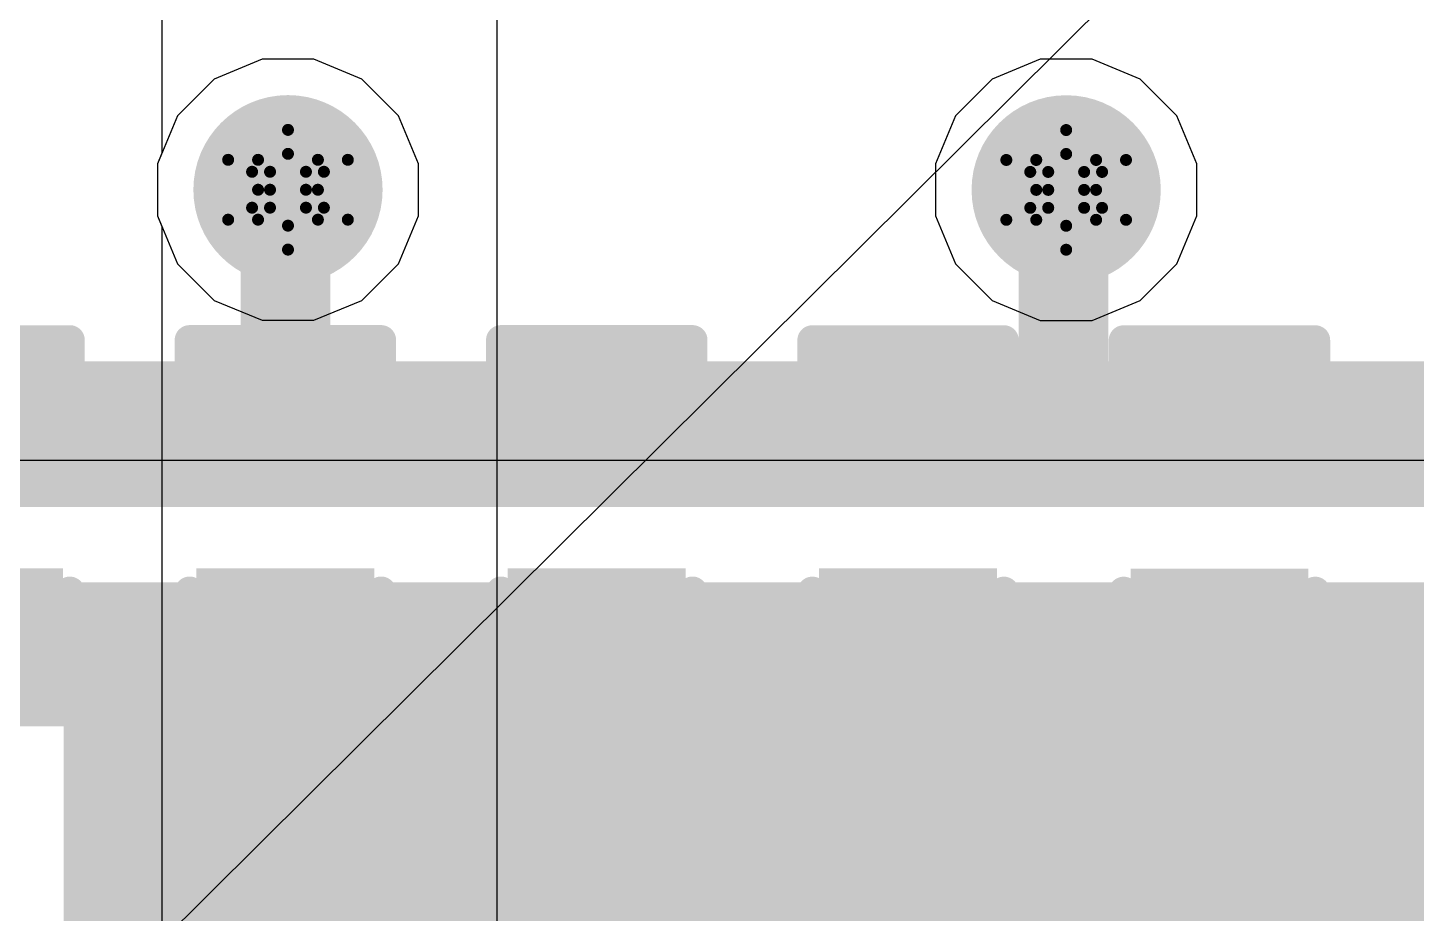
# Model space of a CAD drawing. Header units: inches. Extents: x -5 to 5328, y -4 to 5281.
# Drawn here: x 73.25 to 79.14, y 61.93 to 65.69 of the extents above; entities that cross this region are included whole.
import ezdxf

# ---------------------------------------------------------------- set-up
doc = ezdxf.new("R2010")
doc.units = ezdxf.units.IN
for name, color, linetype in [('Bottom Layer', 5, 'Continuous'), ('Bottom Solder', 6, 'Continuous'), ('Drill Drawing', 1, 'Continuous'), ('Layer 1', 16, 'Continuous'), ('Layer 2', 76, 'Continuous'), ('Top Layer', 1, 'Continuous'), ('Top Overlay', 2, 'Continuous'), ('Top Paste', 8, 'Continuous'), ('Top Solder', 216, 'Continuous'), ('Via Holes', 16, 'Continuous')]:
    doc.layers.add(name, color=color, linetype=linetype)

# ---------------------------------------------------------------- blocks, each defined once
blk = doc.blocks.new('10_VQFN_HR__3_3__11')
at = {"layer": 'Top Solder'}
blk.add_line((1.326, 1.7754), (5255.1069, 5220.9031), dxfattribs=at)
blk = doc.blocks.new('C___0402_175')
at = {"layer": 'Top Layer'}
for points in [[(-0.6985, -0.3175), (-0.6985, 0.3175), (-0.2413, 0.3175), (-0.2413, -0.3175)], [(0.2413, -0.3175), (0.2413, 0.3175), (0.6985, 0.3175), (0.6985, -0.3175)]]:
    blk.add_hatch(color=1, dxfattribs=at).paths.add_polyline_path(points)
at = {"layer": 'Top Paste'}
for points in [[(-0.6985, -0.3175), (-0.6985, 0.3175), (-0.2413, 0.3175), (-0.2413, -0.3175)], [(0.2413, -0.3175), (0.2413, 0.3175), (0.6985, 0.3175), (0.6985, -0.3175)]]:
    blk.add_hatch(color=8, dxfattribs=at).paths.add_polyline_path(points)
at = {"layer": 'Top Solder'}
for points in [[(-0.7585, -0.3775), (-0.7585, 0.3775), (-0.1813, 0.3775), (-0.1813, -0.3775)], [(0.1813, -0.3775), (0.1813, 0.3775), (0.7585, 0.3775), (0.7585, -0.3775)]]:
    blk.add_hatch(color=216, dxfattribs=at).paths.add_polyline_path(points)
at = {"layer": 'Top Overlay'}
for points in [[(-0.2794, 0.4064, 0.127, 0.127, 0), (-0.7874, 0.4064, 0.127, 0.127, 0)], [(-0.7874, -0.4064, 0.127, 0.127, 0), (-0.7874, 0.4064, 0.127, 0.127, 0)], [(0.7874, 0.4064, 0.127, 0.127, 0), (0.2794, 0.4064, 0.127, 0.127, 0)], [(0.7874, -0.4064, 0.127, 0.127, 0), (0.7874, 0.4064, 0.127, 0.127, 0)], [(-0.2794, -0.4064, 0.127, 0.127, 0), (-0.7874, -0.4064, 0.127, 0.127, 0)], [(0.2794, -0.4064, 0.127, 0.127, 0), (0.7874, -0.4064, 0.127, 0.127, 0)]]:
    blk.add_lwpolyline(points, format="xyseb", dxfattribs=at)
for points in [[(-0.8191, 0.4064, 0.0635, 0.0635, 1), (-0.7556, 0.4064, 0.0635, 0.0635, 1)], [(-0.8191, 0.4064, 0.0635, 0.0635, 1), (-0.7556, 0.4064, 0.0635, 0.0635, 1)], [(-0.3111, 0.4064, 0.0635, 0.0635, 1), (-0.2477, 0.4064, 0.0635, 0.0635, 1)], [(0.2477, 0.4064, 0.0635, 0.0635, 1), (0.3112, 0.4064, 0.0635, 0.0635, 1)], [(0.7556, 0.4064, 0.0635, 0.0635, 1), (0.8191, 0.4064, 0.0635, 0.0635, 1)], [(0.7556, 0.4064, 0.0635, 0.0635, 1), (0.8191, 0.4064, 0.0635, 0.0635, 1)], [(-0.8191, -0.4064, 0.0635, 0.0635, 1), (-0.7556, -0.4064, 0.0635, 0.0635, 1)], [(-0.8191, -0.4064, 0.0635, 0.0635, 1), (-0.7556, -0.4064, 0.0635, 0.0635, 1)], [(-0.3111, -0.4064, 0.0635, 0.0635, 1), (-0.2477, -0.4064, 0.0635, 0.0635, 1)], [(0.2477, -0.4064, 0.0635, 0.0635, 1), (0.3112, -0.4064, 0.0635, 0.0635, 1)], [(0.7556, -0.4064, 0.0635, 0.0635, 1), (0.8191, -0.4064, 0.0635, 0.0635, 1)], [(0.7556, -0.4064, 0.0635, 0.0635, 1), (0.8191, -0.4064, 0.0635, 0.0635, 1)]]:
    blk.add_lwpolyline(points, format="xyseb", close=True, dxfattribs=at)
blk = doc.blocks.new('C___0402_176')
at = {"layer": 'Top Layer'}
for points in [[(-0.6985, -0.3175), (-0.6985, 0.3175), (-0.2413, 0.3175), (-0.2413, -0.3175)], [(0.2413, -0.3175), (0.2413, 0.3175), (0.6985, 0.3175), (0.6985, -0.3175)]]:
    blk.add_hatch(color=1, dxfattribs=at).paths.add_polyline_path(points)
at = {"layer": 'Top Paste'}
for points in [[(-0.6985, -0.3175), (-0.6985, 0.3175), (-0.2413, 0.3175), (-0.2413, -0.3175)], [(0.2413, -0.3175), (0.2413, 0.3175), (0.6985, 0.3175), (0.6985, -0.3175)]]:
    blk.add_hatch(color=8, dxfattribs=at).paths.add_polyline_path(points)
at = {"layer": 'Top Solder'}
for points in [[(-0.7585, -0.3775), (-0.7585, 0.3775), (-0.1813, 0.3775), (-0.1813, -0.3775)], [(0.1813, -0.3775), (0.1813, 0.3775), (0.7585, 0.3775), (0.7585, -0.3775)]]:
    blk.add_hatch(color=216, dxfattribs=at).paths.add_polyline_path(points)
at = {"layer": 'Top Overlay'}
for points in [[(-0.2794, 0.4064, 0.127, 0.127, 0), (-0.7874, 0.4064, 0.127, 0.127, 0)], [(-0.7874, -0.4064, 0.127, 0.127, 0), (-0.7874, 0.4064, 0.127, 0.127, 0)], [(0.7874, 0.4064, 0.127, 0.127, 0), (0.2794, 0.4064, 0.127, 0.127, 0)], [(0.7874, -0.4064, 0.127, 0.127, 0), (0.7874, 0.4064, 0.127, 0.127, 0)], [(-0.2794, -0.4064, 0.127, 0.127, 0), (-0.7874, -0.4064, 0.127, 0.127, 0)], [(0.7874, -0.4064, 0.127, 0.127, 0), (0.2794, -0.4064, 0.127, 0.127, 0)]]:
    blk.add_lwpolyline(points, format="xyseb", dxfattribs=at)
for points in [[(-0.8191, 0.4064, 0.0635, 0.0635, 1), (-0.7556, 0.4064, 0.0635, 0.0635, 1)], [(-0.8191, 0.4064, 0.0635, 0.0635, 1), (-0.7556, 0.4064, 0.0635, 0.0635, 1)], [(-0.3111, 0.4064, 0.0635, 0.0635, 1), (-0.2477, 0.4064, 0.0635, 0.0635, 1)], [(0.2477, 0.4064, 0.0635, 0.0635, 1), (0.3111, 0.4064, 0.0635, 0.0635, 1)], [(0.7556, 0.4064, 0.0635, 0.0635, 1), (0.8191, 0.4064, 0.0635, 0.0635, 1)], [(0.7556, 0.4064, 0.0635, 0.0635, 1), (0.8191, 0.4064, 0.0635, 0.0635, 1)], [(-0.8191, -0.4064, 0.0635, 0.0635, 1), (-0.7556, -0.4064, 0.0635, 0.0635, 1)], [(-0.8191, -0.4064, 0.0635, 0.0635, 1), (-0.7556, -0.4064, 0.0635, 0.0635, 1)], [(-0.3111, -0.4064, 0.0635, 0.0635, 1), (-0.2477, -0.4064, 0.0635, 0.0635, 1)], [(0.2477, -0.4064, 0.0635, 0.0635, 1), (0.3111, -0.4064, 0.0635, 0.0635, 1)], [(0.7556, -0.4064, 0.0635, 0.0635, 1), (0.8191, -0.4064, 0.0635, 0.0635, 1)], [(0.7556, -0.4064, 0.0635, 0.0635, 1), (0.8191, -0.4064, 0.0635, 0.0635, 1)]]:
    blk.add_lwpolyline(points, format="xyseb", close=True, dxfattribs=at)
blk = doc.blocks.new('C___0402_178')
at = {"layer": 'Top Layer'}
for points in [[(-0.6985, -0.3175), (-0.6985, 0.3175), (-0.2413, 0.3175), (-0.2413, -0.3175)], [(0.2413, -0.3175), (0.2413, 0.3175), (0.6985, 0.3175), (0.6985, -0.3175)]]:
    blk.add_hatch(color=1, dxfattribs=at).paths.add_polyline_path(points)
at = {"layer": 'Top Paste'}
for points in [[(-0.6985, -0.3175), (-0.6985, 0.3175), (-0.2413, 0.3175), (-0.2413, -0.3175)], [(0.2413, -0.3175), (0.2413, 0.3175), (0.6985, 0.3175), (0.6985, -0.3175)]]:
    blk.add_hatch(color=8, dxfattribs=at).paths.add_polyline_path(points)
at = {"layer": 'Top Solder'}
for points in [[(-0.7585, -0.3775), (-0.7585, 0.3775), (-0.1813, 0.3775), (-0.1813, -0.3775)], [(0.1813, -0.3775), (0.1813, 0.3775), (0.7585, 0.3775), (0.7585, -0.3775)]]:
    blk.add_hatch(color=216, dxfattribs=at).paths.add_polyline_path(points)
at = {"layer": 'Top Overlay'}
for points in [[(-0.2794, 0.4064, 0.127, 0.127, 0), (-0.7874, 0.4064, 0.127, 0.127, 0)], [(-0.7874, -0.4064, 0.127, 0.127, 0), (-0.7874, 0.4064, 0.127, 0.127, 0)], [(0.7874, 0.4064, 0.127, 0.127, 0), (0.2794, 0.4064, 0.127, 0.127, 0)], [(0.7874, -0.4064, 0.127, 0.127, 0), (0.7874, 0.4064, 0.127, 0.127, 0)], [(-0.2794, -0.4064, 0.127, 0.127, 0), (-0.7874, -0.4064, 0.127, 0.127, 0)], [(0.7874, -0.4064, 0.127, 0.127, 0), (0.2794, -0.4064, 0.127, 0.127, 0)]]:
    blk.add_lwpolyline(points, format="xyseb", dxfattribs=at)
for points in [[(-0.8191, 0.4064, 0.0635, 0.0635, 1), (-0.7556, 0.4064, 0.0635, 0.0635, 1)], [(-0.8191, 0.4064, 0.0635, 0.0635, 1), (-0.7556, 0.4064, 0.0635, 0.0635, 1)], [(-0.3111, 0.4064, 0.0635, 0.0635, 1), (-0.2477, 0.4064, 0.0635, 0.0635, 1)], [(0.2477, 0.4064, 0.0635, 0.0635, 1), (0.3111, 0.4064, 0.0635, 0.0635, 1)], [(0.7556, 0.4064, 0.0635, 0.0635, 1), (0.8191, 0.4064, 0.0635, 0.0635, 1)], [(0.7556, 0.4064, 0.0635, 0.0635, 1), (0.8191, 0.4064, 0.0635, 0.0635, 1)], [(-0.8191, -0.4064, 0.0635, 0.0635, 1), (-0.7556, -0.4064, 0.0635, 0.0635, 1)], [(-0.8191, -0.4064, 0.0635, 0.0635, 1), (-0.7556, -0.4064, 0.0635, 0.0635, 1)], [(-0.3111, -0.4064, 0.0635, 0.0635, 1), (-0.2477, -0.4064, 0.0635, 0.0635, 1)], [(0.2477, -0.4064, 0.0635, 0.0635, 1), (0.3111, -0.4064, 0.0635, 0.0635, 1)], [(0.7556, -0.4064, 0.0635, 0.0635, 1), (0.8191, -0.4064, 0.0635, 0.0635, 1)], [(0.7556, -0.4064, 0.0635, 0.0635, 1), (0.8191, -0.4064, 0.0635, 0.0635, 1)]]:
    blk.add_lwpolyline(points, format="xyseb", close=True, dxfattribs=at)
blk = doc.blocks.new('C___0402_179')
at = {"layer": 'Top Layer'}
for points in [[(-0.6985, -0.3175), (-0.6985, 0.3175), (-0.2413, 0.3175), (-0.2413, -0.3175)], [(0.2413, -0.3175), (0.2413, 0.3175), (0.6985, 0.3175), (0.6985, -0.3175)]]:
    blk.add_hatch(color=1, dxfattribs=at).paths.add_polyline_path(points)
at = {"layer": 'Top Paste'}
for points in [[(-0.6985, -0.3175), (-0.6985, 0.3175), (-0.2413, 0.3175), (-0.2413, -0.3175)], [(0.2413, -0.3175), (0.2413, 0.3175), (0.6985, 0.3175), (0.6985, -0.3175)]]:
    blk.add_hatch(color=8, dxfattribs=at).paths.add_polyline_path(points)
at = {"layer": 'Top Solder'}
for points in [[(-0.7585, -0.3775), (-0.7585, 0.3775), (-0.1813, 0.3775), (-0.1813, -0.3775)], [(0.1813, -0.3775), (0.1813, 0.3775), (0.7585, 0.3775), (0.7585, -0.3775)]]:
    blk.add_hatch(color=216, dxfattribs=at).paths.add_polyline_path(points)
at = {"layer": 'Top Overlay'}
for points in [[(-0.2794, 0.4064, 0.127, 0.127, 0), (-0.7874, 0.4064, 0.127, 0.127, 0)], [(-0.7874, -0.4064, 0.127, 0.127, 0), (-0.7874, 0.4064, 0.127, 0.127, 0)], [(0.7874, 0.4064, 0.127, 0.127, 0), (0.2794, 0.4064, 0.127, 0.127, 0)], [(0.7874, -0.4064, 0.127, 0.127, 0), (0.7874, 0.4064, 0.127, 0.127, 0)], [(-0.2794, -0.4064, 0.127, 0.127, 0), (-0.7874, -0.4064, 0.127, 0.127, 0)], [(0.7874, -0.4064, 0.127, 0.127, 0), (0.2794, -0.4064, 0.127, 0.127, 0)]]:
    blk.add_lwpolyline(points, format="xyseb", dxfattribs=at)
for points in [[(-0.8191, 0.4064, 0.0635, 0.0635, 1), (-0.7556, 0.4064, 0.0635, 0.0635, 1)], [(-0.8191, 0.4064, 0.0635, 0.0635, 1), (-0.7556, 0.4064, 0.0635, 0.0635, 1)], [(-0.3111, 0.4064, 0.0635, 0.0635, 1), (-0.2477, 0.4064, 0.0635, 0.0635, 1)], [(0.2477, 0.4064, 0.0635, 0.0635, 1), (0.3111, 0.4064, 0.0635, 0.0635, 1)], [(0.7556, 0.4064, 0.0635, 0.0635, 1), (0.8191, 0.4064, 0.0635, 0.0635, 1)], [(0.7556, 0.4064, 0.0635, 0.0635, 1), (0.8191, 0.4064, 0.0635, 0.0635, 1)], [(-0.8191, -0.4064, 0.0635, 0.0635, 1), (-0.7556, -0.4064, 0.0635, 0.0635, 1)], [(-0.8191, -0.4064, 0.0635, 0.0635, 1), (-0.7556, -0.4064, 0.0635, 0.0635, 1)], [(-0.3111, -0.4064, 0.0635, 0.0635, 1), (-0.2477, -0.4064, 0.0635, 0.0635, 1)], [(0.2477, -0.4064, 0.0635, 0.0635, 1), (0.3111, -0.4064, 0.0635, 0.0635, 1)], [(0.7556, -0.4064, 0.0635, 0.0635, 1), (0.8191, -0.4064, 0.0635, 0.0635, 1)], [(0.7556, -0.4064, 0.0635, 0.0635, 1), (0.8191, -0.4064, 0.0635, 0.0635, 1)]]:
    blk.add_lwpolyline(points, format="xyseb", close=True, dxfattribs=at)
blk = doc.blocks.new('C___0402_180')
at = {"layer": 'Top Layer'}
for points in [[(-0.6985, -0.3175), (-0.6985, 0.3175), (-0.2413, 0.3175), (-0.2413, -0.3175)], [(0.2413, -0.3175), (0.2413, 0.3175), (0.6985, 0.3175), (0.6985, -0.3175)]]:
    blk.add_hatch(color=1, dxfattribs=at).paths.add_polyline_path(points)
at = {"layer": 'Top Paste'}
for points in [[(-0.6985, -0.3175), (-0.6985, 0.3175), (-0.2413, 0.3175), (-0.2413, -0.3175)], [(0.2413, -0.3175), (0.2413, 0.3175), (0.6985, 0.3175), (0.6985, -0.3175)]]:
    blk.add_hatch(color=8, dxfattribs=at).paths.add_polyline_path(points)
at = {"layer": 'Top Solder'}
for points in [[(-0.7585, -0.3775), (-0.7585, 0.3775), (-0.1813, 0.3775), (-0.1813, -0.3775)], [(0.1813, -0.3775), (0.1813, 0.3775), (0.7585, 0.3775), (0.7585, -0.3775)]]:
    blk.add_hatch(color=216, dxfattribs=at).paths.add_polyline_path(points)
at = {"layer": 'Top Overlay'}
for points in [[(-0.2794, 0.4064, 0.127, 0.127, 0), (-0.7874, 0.4064, 0.127, 0.127, 0)], [(-0.7874, -0.4064, 0.127, 0.127, 0), (-0.7874, 0.4064, 0.127, 0.127, 0)], [(0.7874, 0.4064, 0.127, 0.127, 0), (0.2794, 0.4064, 0.127, 0.127, 0)], [(0.7874, -0.4064, 0.127, 0.127, 0), (0.7874, 0.4064, 0.127, 0.127, 0)], [(-0.2794, -0.4064, 0.127, 0.127, 0), (-0.7874, -0.4064, 0.127, 0.127, 0)], [(0.7874, -0.4064, 0.127, 0.127, 0), (0.2794, -0.4064, 0.127, 0.127, 0)]]:
    blk.add_lwpolyline(points, format="xyseb", dxfattribs=at)
for points in [[(-0.8191, 0.4064, 0.0635, 0.0635, 1), (-0.7556, 0.4064, 0.0635, 0.0635, 1)], [(-0.8191, 0.4064, 0.0635, 0.0635, 1), (-0.7556, 0.4064, 0.0635, 0.0635, 1)], [(-0.3111, 0.4064, 0.0635, 0.0635, 1), (-0.2477, 0.4064, 0.0635, 0.0635, 1)], [(0.2477, 0.4064, 0.0635, 0.0635, 1), (0.3111, 0.4064, 0.0635, 0.0635, 1)], [(0.7556, 0.4064, 0.0635, 0.0635, 1), (0.8191, 0.4064, 0.0635, 0.0635, 1)], [(0.7556, 0.4064, 0.0635, 0.0635, 1), (0.8191, 0.4064, 0.0635, 0.0635, 1)], [(-0.8191, -0.4064, 0.0635, 0.0635, 1), (-0.7556, -0.4064, 0.0635, 0.0635, 1)], [(-0.8191, -0.4064, 0.0635, 0.0635, 1), (-0.7556, -0.4064, 0.0635, 0.0635, 1)], [(-0.3111, -0.4064, 0.0635, 0.0635, 1), (-0.2477, -0.4064, 0.0635, 0.0635, 1)], [(0.2477, -0.4064, 0.0635, 0.0635, 1), (0.3111, -0.4064, 0.0635, 0.0635, 1)], [(0.7556, -0.4064, 0.0635, 0.0635, 1), (0.8191, -0.4064, 0.0635, 0.0635, 1)], [(0.7556, -0.4064, 0.0635, 0.0635, 1), (0.8191, -0.4064, 0.0635, 0.0635, 1)]]:
    blk.add_lwpolyline(points, format="xyseb", close=True, dxfattribs=at)

msp = doc.modelspace()

# ---------------------------------------------------------------- hatches: boundary and pattern name
at = {"layer": 'Bottom Layer'}
h = msp.add_hatch(color=5, dxfattribs=at)
edge = h.paths.add_edge_path()
edge.add_arc((74.3551, 65.0036), 0.3, 0, 360)
h = msp.add_hatch(color=5, dxfattribs=at)
edge = h.paths.add_edge_path()
edge.add_arc((77.6579, 65.003), 0.3, 0, 360)
at = {"layer": 'Bottom Solder'}
h = msp.add_hatch(color=6, dxfattribs=at)
edge = h.paths.add_edge_path()
edge.add_arc((74.3551, 65.0036), 0.4016, 0, 360)
h = msp.add_hatch(color=6, dxfattribs=at)
edge = h.paths.add_edge_path()
edge.add_arc((77.6579, 65.003), 0.4016, 0, 360)
at = {"layer": 'Layer 1'}
h = msp.add_hatch(color=16, dxfattribs=at)
edge = h.paths.add_edge_path()
edge.add_arc((74.3551, 65.0036), 0.3, 0, 360)
h = msp.add_hatch(color=16, dxfattribs=at)
edge = h.paths.add_edge_path()
edge.add_arc((77.6579, 65.003), 0.3, 0, 360)
at = {"layer": 'Layer 2'}
h = msp.add_hatch(color=76, dxfattribs=at)
edge = h.paths.add_edge_path()
edge.add_arc((74.3551, 65.0036), 0.3, 0, 360)
h = msp.add_hatch(color=76, dxfattribs=at)
edge = h.paths.add_edge_path()
edge.add_arc((77.6579, 65.003), 0.3, 0, 360)
at = {"layer": 'Top Layer'}
h = msp.add_hatch(color=1, dxfattribs=at)
edge = h.paths.add_edge_path()
edge.add_arc((74.3551, 65.0036), 0.3, 0, 360)
h = msp.add_hatch(color=1, dxfattribs=at)
edge = h.paths.add_edge_path()
edge.add_arc((77.6579, 65.003), 0.3, 0, 360)
for points in [[(70.8658, 63.6567), (89.132, 63.6567), (89.132, 64.2756), (70.8658, 64.2756)], [(71.3837, 62.7909), (74.3441, 62.7909), (74.3441, 63.337), (71.3837, 63.337)], [(73.4032, 59.5486), (88.6535, 59.5486), (88.6535, 63.337), (73.4032, 63.337)]]:
    msp.add_hatch(color=1, dxfattribs=at).paths.add_polyline_path(points)
at = {"layer": 'Top Solder'}
h = msp.add_hatch(color=216, dxfattribs=at)
edge = h.paths.add_edge_path()
edge.add_arc((74.3551, 65.0036), 0.4016, 0, 360)
h = msp.add_hatch(color=216, dxfattribs=at)
edge = h.paths.add_edge_path()
edge.add_arc((77.6579, 65.003), 0.4016, 0, 360)
at = {"layer": 'Via Holes'}
h = msp.add_hatch(color=7, dxfattribs=at)
edge = h.paths.add_edge_path()
edge.add_arc((74.3551, 65.0036), 0.15, 0, 360)
h = msp.add_hatch(color=7, dxfattribs=at)
edge = h.paths.add_edge_path()
edge.add_arc((77.6579, 65.003), 0.15, 0, 360)

# ---------------------------------------------------------------- linework, layer by layer
at = {"layer": 'Bottom Layer'}
for p, q in [((74.2449, 65.5576), (74.0413, 65.4733)), ((74.4653, 65.5576), (74.2449, 65.5576)), ((74.6689, 65.4733), (74.4653, 65.5576)), ((77.5477, 65.557), (77.344, 65.4727)), ((77.7681, 65.557), (77.5477, 65.557)), ((77.9717, 65.4727), (77.7681, 65.557)), ((74.0413, 65.4733), (73.8855, 65.3175)), ((74.8248, 65.3175), (74.6689, 65.4733)), ((77.344, 65.4727), (77.1882, 65.3169)), ((78.1275, 65.3169), (77.9717, 65.4727)), ((73.8855, 65.3175), (73.8011, 65.1138)), ((74.9091, 65.1138), (74.8248, 65.3175)), ((77.1882, 65.3169), (77.1039, 65.1132)), ((78.2119, 65.1132), (78.1275, 65.3169)), ((73.8011, 65.1138), (73.8011, 64.8935)), ((74.9091, 64.8935), (74.9091, 65.1138)), ((77.1039, 65.1132), (77.1039, 64.8928)), ((78.2119, 64.8928), (78.2119, 65.1132)), ((73.8011, 64.8935), (73.8855, 64.6898)), ((74.8248, 64.6898), (74.9091, 64.8935)), ((77.1039, 64.8928), (77.1882, 64.6892)), ((78.1275, 64.6892), (78.2119, 64.8928)), ((73.8855, 64.6898), (74.0413, 64.534)), ((74.6689, 64.534), (74.8248, 64.6898)), ((77.1882, 64.6892), (77.344, 64.5334)), ((77.9717, 64.5334), (78.1275, 64.6892)), ((74.0413, 64.534), (74.2449, 64.4497)), ((74.4653, 64.4497), (74.6689, 64.534)), ((77.344, 64.5334), (77.5477, 64.449)), ((77.7681, 64.449), (77.9717, 64.5334)), ((74.2449, 64.4497), (74.4653, 64.4497)), ((77.5477, 64.449), (77.7681, 64.449))]:
    msp.add_line(p, q, dxfattribs=at)
at = {"layer": 'Drill Drawing'}
for points in [[(74.2281, 65.1306, 0.0508, 0.0508, 0), (74.3551, 65.2576, 0.0508, 0.0508, 0)], [(74.3551, 65.2576, 0.0508, 0.0508, 0), (74.4821, 65.1306, 0.0508, 0.0508, 0)], [(77.5309, 65.13, 0.0508, 0.0508, 0), (77.6579, 65.257, 0.0508, 0.0508, 0)], [(77.6579, 65.257, 0.0508, 0.0508, 0), (77.7849, 65.13, 0.0508, 0.0508, 0)], [(74.2789, 65.0798, 0.0508, 0.0508, 0), (74.3551, 65.156, 0.0508, 0.0508, 0)], [(74.3551, 65.156, 0.0508, 0.0508, 0), (74.4313, 65.0798, 0.0508, 0.0508, 0)], [(77.5817, 65.0792, 0.0508, 0.0508, 0), (77.6579, 65.1554, 0.0508, 0.0508, 0)], [(77.6579, 65.1554, 0.0508, 0.0508, 0), (77.7341, 65.0792, 0.0508, 0.0508, 0)], [(74.1011, 65.1306, 0.0508, 0.0508, 0), (74.2281, 65.0036, 0.0508, 0.0508, 0)], [(74.1011, 65.1306, 0.0508, 0.0508, 0), (74.2281, 65.1306, 0.0508, 0.0508, 0)], [(74.4821, 65.1306, 0.0508, 0.0508, 0), (74.6091, 65.1306, 0.0508, 0.0508, 0)], [(74.4821, 65.0036, 0.0508, 0.0508, 0), (74.6091, 65.1306, 0.0508, 0.0508, 0)], [(77.4039, 65.13, 0.0508, 0.0508, 0), (77.5309, 65.003, 0.0508, 0.0508, 0)], [(77.4039, 65.13, 0.0508, 0.0508, 0), (77.5309, 65.13, 0.0508, 0.0508, 0)], [(77.7849, 65.13, 0.0508, 0.0508, 0), (77.9119, 65.13, 0.0508, 0.0508, 0)], [(77.7849, 65.003, 0.0508, 0.0508, 0), (77.9119, 65.13, 0.0508, 0.0508, 0)], [(74.2027, 65.0798, 0.0508, 0.0508, 0), (74.2789, 65.0036, 0.0508, 0.0508, 0)], [(74.2027, 65.0798, 0.0508, 0.0508, 0), (74.2789, 65.0798, 0.0508, 0.0508, 0)], [(74.4313, 65.0798, 0.0508, 0.0508, 0), (74.5075, 65.0798, 0.0508, 0.0508, 0)], [(74.4313, 65.0036, 0.0508, 0.0508, 0), (74.5075, 65.0798, 0.0508, 0.0508, 0)], [(77.5055, 65.0792, 0.0508, 0.0508, 0), (77.5817, 65.003, 0.0508, 0.0508, 0)], [(77.5055, 65.0792, 0.0508, 0.0508, 0), (77.5817, 65.0792, 0.0508, 0.0508, 0)], [(77.7341, 65.0792, 0.0508, 0.0508, 0), (77.8103, 65.0792, 0.0508, 0.0508, 0)], [(77.7341, 65.003, 0.0508, 0.0508, 0), (77.8103, 65.0792, 0.0508, 0.0508, 0)], [(74.1011, 64.8766, 0.0508, 0.0508, 0), (74.2281, 65.0036, 0.0508, 0.0508, 0)], [(74.2027, 64.9274, 0.0508, 0.0508, 0), (74.2789, 65.0036, 0.0508, 0.0508, 0)], [(74.4313, 65.0036, 0.0508, 0.0508, 0), (74.5075, 64.9274, 0.0508, 0.0508, 0)], [(74.4821, 65.0036, 0.0508, 0.0508, 0), (74.6091, 64.8766, 0.0508, 0.0508, 0)], [(77.4039, 64.876, 0.0508, 0.0508, 0), (77.5309, 65.003, 0.0508, 0.0508, 0)], [(77.5055, 64.9268, 0.0508, 0.0508, 0), (77.5817, 65.003, 0.0508, 0.0508, 0)], [(77.7341, 65.003, 0.0508, 0.0508, 0), (77.8103, 64.9268, 0.0508, 0.0508, 0)], [(77.7849, 65.003, 0.0508, 0.0508, 0), (77.9119, 64.876, 0.0508, 0.0508, 0)], [(74.2027, 64.9274, 0.0508, 0.0508, 0), (74.2789, 64.9274, 0.0508, 0.0508, 0)], [(74.2789, 64.9274, 0.0508, 0.0508, 0), (74.3551, 64.8512, 0.0508, 0.0508, 0)], [(74.3551, 64.8512, 0.0508, 0.0508, 0), (74.4313, 64.9274, 0.0508, 0.0508, 0)], [(74.4313, 64.9274, 0.0508, 0.0508, 0), (74.5075, 64.9274, 0.0508, 0.0508, 0)], [(77.5055, 64.9268, 0.0508, 0.0508, 0), (77.5817, 64.9268, 0.0508, 0.0508, 0)], [(77.5817, 64.9268, 0.0508, 0.0508, 0), (77.6579, 64.8506, 0.0508, 0.0508, 0)], [(77.6579, 64.8506, 0.0508, 0.0508, 0), (77.7341, 64.9268, 0.0508, 0.0508, 0)], [(77.7341, 64.9268, 0.0508, 0.0508, 0), (77.8103, 64.9268, 0.0508, 0.0508, 0)], [(74.1011, 64.8766, 0.0508, 0.0508, 0), (74.2281, 64.8766, 0.0508, 0.0508, 0)], [(74.2281, 64.8766, 0.0508, 0.0508, 0), (74.3551, 64.7496, 0.0508, 0.0508, 0)], [(74.3551, 64.7496, 0.0508, 0.0508, 0), (74.4821, 64.8766, 0.0508, 0.0508, 0)], [(74.4821, 64.8766, 0.0508, 0.0508, 0), (74.6091, 64.8766, 0.0508, 0.0508, 0)], [(77.4039, 64.876, 0.0508, 0.0508, 0), (77.5309, 64.876, 0.0508, 0.0508, 0)], [(77.5309, 64.876, 0.0508, 0.0508, 0), (77.6579, 64.749, 0.0508, 0.0508, 0)], [(77.6579, 64.749, 0.0508, 0.0508, 0), (77.7849, 64.876, 0.0508, 0.0508, 0)], [(77.7849, 64.876, 0.0508, 0.0508, 0), (77.9119, 64.876, 0.0508, 0.0508, 0)]]:
    msp.add_lwpolyline(points, format="xyseb", dxfattribs=at)
for points in [[(74.3424, 65.2576, 0.0254, 0.0254, 1), (74.3678, 65.2576, 0.0254, 0.0254, 1)], [(74.3424, 65.2576, 0.0254, 0.0254, 1), (74.3678, 65.2576, 0.0254, 0.0254, 1)], [(77.6452, 65.257, 0.0254, 0.0254, 1), (77.6706, 65.257, 0.0254, 0.0254, 1)], [(77.6452, 65.257, 0.0254, 0.0254, 1), (77.6706, 65.257, 0.0254, 0.0254, 1)], [(74.3424, 65.156, 0.0254, 0.0254, 1), (74.3678, 65.156, 0.0254, 0.0254, 1)], [(74.3424, 65.156, 0.0254, 0.0254, 1), (74.3678, 65.156, 0.0254, 0.0254, 1)], [(77.6452, 65.1554, 0.0254, 0.0254, 1), (77.6706, 65.1554, 0.0254, 0.0254, 1)], [(77.6452, 65.1554, 0.0254, 0.0254, 1), (77.6706, 65.1554, 0.0254, 0.0254, 1)], [(74.0884, 65.1306, 0.0254, 0.0254, 1), (74.1138, 65.1306, 0.0254, 0.0254, 1)], [(74.0884, 65.1306, 0.0254, 0.0254, 1), (74.1138, 65.1306, 0.0254, 0.0254, 1)], [(74.2154, 65.1306, 0.0254, 0.0254, 1), (74.2408, 65.1306, 0.0254, 0.0254, 1)], [(74.2154, 65.1306, 0.0254, 0.0254, 1), (74.2408, 65.1306, 0.0254, 0.0254, 1)], [(74.4694, 65.1306, 0.0254, 0.0254, 1), (74.4948, 65.1306, 0.0254, 0.0254, 1)], [(74.4694, 65.1306, 0.0254, 0.0254, 1), (74.4948, 65.1306, 0.0254, 0.0254, 1)], [(74.5964, 65.1306, 0.0254, 0.0254, 1), (74.6218, 65.1306, 0.0254, 0.0254, 1)], [(74.5964, 65.1306, 0.0254, 0.0254, 1), (74.6218, 65.1306, 0.0254, 0.0254, 1)], [(77.3912, 65.13, 0.0254, 0.0254, 1), (77.4166, 65.13, 0.0254, 0.0254, 1)], [(77.3912, 65.13, 0.0254, 0.0254, 1), (77.4166, 65.13, 0.0254, 0.0254, 1)], [(77.5182, 65.13, 0.0254, 0.0254, 1), (77.5436, 65.13, 0.0254, 0.0254, 1)], [(77.5182, 65.13, 0.0254, 0.0254, 1), (77.5436, 65.13, 0.0254, 0.0254, 1)], [(77.7722, 65.13, 0.0254, 0.0254, 1), (77.7976, 65.13, 0.0254, 0.0254, 1)], [(77.7722, 65.13, 0.0254, 0.0254, 1), (77.7976, 65.13, 0.0254, 0.0254, 1)], [(77.8992, 65.13, 0.0254, 0.0254, 1), (77.9246, 65.13, 0.0254, 0.0254, 1)], [(77.8992, 65.13, 0.0254, 0.0254, 1), (77.9246, 65.13, 0.0254, 0.0254, 1)], [(74.19, 65.0798, 0.0254, 0.0254, 1), (74.2154, 65.0798, 0.0254, 0.0254, 1)], [(74.19, 65.0798, 0.0254, 0.0254, 1), (74.2154, 65.0798, 0.0254, 0.0254, 1)], [(74.2662, 65.0798, 0.0254, 0.0254, 1), (74.2916, 65.0798, 0.0254, 0.0254, 1)], [(74.2662, 65.0798, 0.0254, 0.0254, 1), (74.2916, 65.0798, 0.0254, 0.0254, 1)], [(74.4186, 65.0798, 0.0254, 0.0254, 1), (74.444, 65.0798, 0.0254, 0.0254, 1)], [(74.4186, 65.0798, 0.0254, 0.0254, 1), (74.444, 65.0798, 0.0254, 0.0254, 1)], [(74.4948, 65.0798, 0.0254, 0.0254, 1), (74.5202, 65.0798, 0.0254, 0.0254, 1)], [(74.4948, 65.0798, 0.0254, 0.0254, 1), (74.5202, 65.0798, 0.0254, 0.0254, 1)], [(77.4928, 65.0792, 0.0254, 0.0254, 1), (77.5182, 65.0792, 0.0254, 0.0254, 1)], [(77.4928, 65.0792, 0.0254, 0.0254, 1), (77.5182, 65.0792, 0.0254, 0.0254, 1)], [(77.569, 65.0792, 0.0254, 0.0254, 1), (77.5944, 65.0792, 0.0254, 0.0254, 1)], [(77.569, 65.0792, 0.0254, 0.0254, 1), (77.5944, 65.0792, 0.0254, 0.0254, 1)], [(77.7214, 65.0792, 0.0254, 0.0254, 1), (77.7468, 65.0792, 0.0254, 0.0254, 1)], [(77.7214, 65.0792, 0.0254, 0.0254, 1), (77.7468, 65.0792, 0.0254, 0.0254, 1)], [(77.7976, 65.0792, 0.0254, 0.0254, 1), (77.823, 65.0792, 0.0254, 0.0254, 1)], [(77.7976, 65.0792, 0.0254, 0.0254, 1), (77.823, 65.0792, 0.0254, 0.0254, 1)], [(74.2154, 65.0036, 0.0254, 0.0254, 1), (74.2408, 65.0036, 0.0254, 0.0254, 1)], [(74.2154, 65.0036, 0.0254, 0.0254, 1), (74.2408, 65.0036, 0.0254, 0.0254, 1)], [(74.2662, 65.0036, 0.0254, 0.0254, 1), (74.2916, 65.0036, 0.0254, 0.0254, 1)], [(74.2662, 65.0036, 0.0254, 0.0254, 1), (74.2916, 65.0036, 0.0254, 0.0254, 1)], [(74.4186, 65.0036, 0.0254, 0.0254, 1), (74.444, 65.0036, 0.0254, 0.0254, 1)], [(74.4186, 65.0036, 0.0254, 0.0254, 1), (74.444, 65.0036, 0.0254, 0.0254, 1)], [(74.4694, 65.0036, 0.0254, 0.0254, 1), (74.4948, 65.0036, 0.0254, 0.0254, 1)], [(74.4694, 65.0036, 0.0254, 0.0254, 1), (74.4948, 65.0036, 0.0254, 0.0254, 1)], [(77.5182, 65.003, 0.0254, 0.0254, 1), (77.5436, 65.003, 0.0254, 0.0254, 1)], [(77.5182, 65.003, 0.0254, 0.0254, 1), (77.5436, 65.003, 0.0254, 0.0254, 1)], [(77.569, 65.003, 0.0254, 0.0254, 1), (77.5944, 65.003, 0.0254, 0.0254, 1)], [(77.569, 65.003, 0.0254, 0.0254, 1), (77.5944, 65.003, 0.0254, 0.0254, 1)], [(77.7214, 65.003, 0.0254, 0.0254, 1), (77.7468, 65.003, 0.0254, 0.0254, 1)], [(77.7214, 65.003, 0.0254, 0.0254, 1), (77.7468, 65.003, 0.0254, 0.0254, 1)], [(77.7722, 65.003, 0.0254, 0.0254, 1), (77.7976, 65.003, 0.0254, 0.0254, 1)], [(77.7722, 65.003, 0.0254, 0.0254, 1), (77.7976, 65.003, 0.0254, 0.0254, 1)], [(74.19, 64.9274, 0.0254, 0.0254, 1), (74.2154, 64.9274, 0.0254, 0.0254, 1)], [(74.19, 64.9274, 0.0254, 0.0254, 1), (74.2154, 64.9274, 0.0254, 0.0254, 1)], [(74.2662, 64.9274, 0.0254, 0.0254, 1), (74.2916, 64.9274, 0.0254, 0.0254, 1)], [(74.2662, 64.9274, 0.0254, 0.0254, 1), (74.2916, 64.9274, 0.0254, 0.0254, 1)], [(74.4186, 64.9274, 0.0254, 0.0254, 1), (74.444, 64.9274, 0.0254, 0.0254, 1)], [(74.4186, 64.9274, 0.0254, 0.0254, 1), (74.444, 64.9274, 0.0254, 0.0254, 1)], [(74.4948, 64.9274, 0.0254, 0.0254, 1), (74.5202, 64.9274, 0.0254, 0.0254, 1)], [(74.4948, 64.9274, 0.0254, 0.0254, 1), (74.5202, 64.9274, 0.0254, 0.0254, 1)], [(77.4928, 64.9268, 0.0254, 0.0254, 1), (77.5182, 64.9268, 0.0254, 0.0254, 1)], [(77.4928, 64.9268, 0.0254, 0.0254, 1), (77.5182, 64.9268, 0.0254, 0.0254, 1)], [(77.569, 64.9268, 0.0254, 0.0254, 1), (77.5944, 64.9268, 0.0254, 0.0254, 1)], [(77.569, 64.9268, 0.0254, 0.0254, 1), (77.5944, 64.9268, 0.0254, 0.0254, 1)], [(77.7214, 64.9268, 0.0254, 0.0254, 1), (77.7468, 64.9268, 0.0254, 0.0254, 1)], [(77.7214, 64.9268, 0.0254, 0.0254, 1), (77.7468, 64.9268, 0.0254, 0.0254, 1)], [(77.7976, 64.9268, 0.0254, 0.0254, 1), (77.823, 64.9268, 0.0254, 0.0254, 1)], [(77.7976, 64.9268, 0.0254, 0.0254, 1), (77.823, 64.9268, 0.0254, 0.0254, 1)], [(74.0884, 64.8766, 0.0254, 0.0254, 1), (74.1138, 64.8766, 0.0254, 0.0254, 1)], [(74.0884, 64.8766, 0.0254, 0.0254, 1), (74.1138, 64.8766, 0.0254, 0.0254, 1)], [(74.2154, 64.8766, 0.0254, 0.0254, 1), (74.2408, 64.8766, 0.0254, 0.0254, 1)], [(74.2154, 64.8766, 0.0254, 0.0254, 1), (74.2408, 64.8766, 0.0254, 0.0254, 1)], [(74.4694, 64.8766, 0.0254, 0.0254, 1), (74.4948, 64.8766, 0.0254, 0.0254, 1)], [(74.4694, 64.8766, 0.0254, 0.0254, 1), (74.4948, 64.8766, 0.0254, 0.0254, 1)], [(74.5964, 64.8766, 0.0254, 0.0254, 1), (74.6218, 64.8766, 0.0254, 0.0254, 1)], [(74.5964, 64.8766, 0.0254, 0.0254, 1), (74.6218, 64.8766, 0.0254, 0.0254, 1)], [(77.3912, 64.876, 0.0254, 0.0254, 1), (77.4166, 64.876, 0.0254, 0.0254, 1)], [(77.3912, 64.876, 0.0254, 0.0254, 1), (77.4166, 64.876, 0.0254, 0.0254, 1)], [(77.5182, 64.876, 0.0254, 0.0254, 1), (77.5436, 64.876, 0.0254, 0.0254, 1)], [(77.5182, 64.876, 0.0254, 0.0254, 1), (77.5436, 64.876, 0.0254, 0.0254, 1)], [(77.7722, 64.876, 0.0254, 0.0254, 1), (77.7976, 64.876, 0.0254, 0.0254, 1)], [(77.7722, 64.876, 0.0254, 0.0254, 1), (77.7976, 64.876, 0.0254, 0.0254, 1)], [(77.8992, 64.876, 0.0254, 0.0254, 1), (77.9246, 64.876, 0.0254, 0.0254, 1)], [(77.8992, 64.876, 0.0254, 0.0254, 1), (77.9246, 64.876, 0.0254, 0.0254, 1)], [(74.3424, 64.8512, 0.0254, 0.0254, 1), (74.3678, 64.8512, 0.0254, 0.0254, 1)], [(74.3424, 64.8512, 0.0254, 0.0254, 1), (74.3678, 64.8512, 0.0254, 0.0254, 1)], [(77.6452, 64.8506, 0.0254, 0.0254, 1), (77.6706, 64.8506, 0.0254, 0.0254, 1)], [(77.6452, 64.8506, 0.0254, 0.0254, 1), (77.6706, 64.8506, 0.0254, 0.0254, 1)], [(74.3424, 64.7496, 0.0254, 0.0254, 1), (74.3678, 64.7496, 0.0254, 0.0254, 1)], [(74.3424, 64.7496, 0.0254, 0.0254, 1), (74.3678, 64.7496, 0.0254, 0.0254, 1)], [(77.6452, 64.749, 0.0254, 0.0254, 1), (77.6706, 64.749, 0.0254, 0.0254, 1)], [(77.6452, 64.749, 0.0254, 0.0254, 1), (77.6706, 64.749, 0.0254, 0.0254, 1)]]:
    msp.add_lwpolyline(points, format="xyseb", close=True, dxfattribs=at)
at = {"layer": 'Layer 2'}
for p, q in [((75.2423, 40.4274), (75.2423, 105.1306)), ((73.8199, 98.8992), (73.8199, 65.1592)), ((77.5477, 65.557), (77.344, 65.4727)), ((77.7681, 65.557), (77.5477, 65.557)), ((77.9717, 65.4727), (77.7681, 65.557)), ((77.344, 65.4727), (77.1882, 65.3169)), ((78.1275, 65.3169), (77.9717, 65.4727)), ((77.1882, 65.3169), (77.1039, 65.1132)), ((78.2119, 65.1132), (78.1275, 65.3169)), ((73.8199, 65.1592), (73.8011, 65.1138)), ((73.8011, 65.1138), (73.8011, 64.8935)), ((77.1039, 65.1132), (77.1039, 64.8928)), ((78.2119, 64.8928), (78.2119, 65.1132)), ((73.8011, 64.8935), (73.8199, 64.8481)), ((77.1039, 64.8928), (77.1882, 64.6892)), ((78.1275, 64.6892), (78.2119, 64.8928)), ((73.8199, 64.8481), (73.8199, 39.0418)), ((77.1882, 64.6892), (77.344, 64.5334)), ((77.9717, 64.5334), (78.1275, 64.6892)), ((77.344, 64.5334), (77.5477, 64.449)), ((77.7681, 64.449), (77.9717, 64.5334)), ((77.5477, 64.449), (77.7681, 64.449))]:
    msp.add_line(p, q, dxfattribs=at)
at = {"layer": 'Top Layer'}
msp.add_line((88.6535, 63.8549), (71.3837, 63.8549), dxfattribs=at)
for points in [[(74.3441, 64.0482, 0.381, 0.381, 0), (74.3441, 64.9927, 0.381, 0.381, 0)], [(77.6469, 64.0476, 0.381, 0.381, 0), (77.6469, 64.9921, 0.381, 0.381, 0)], [(73.0227, 64.0476, 0.381, 0.381, 0), (77.6469, 64.0476, 0.381, 0.381, 0)], [(77.6469, 64.0476, 0.381, 0.381, 0), (79.6299, 64.0476, 0.381, 0.381, 0)]]:
    msp.add_lwpolyline(points, format="xyseb", dxfattribs=at)
for points in [[(74.2489, 64.9927, 0.1905, 0.1905, 1), (74.4394, 64.9927, 0.1905, 0.1905, 1)], [(77.5516, 64.9921, 0.1905, 0.1905, 1), (77.7421, 64.9921, 0.1905, 0.1905, 1)], [(74.2489, 64.0482, 0.1905, 0.1905, 1), (74.4394, 64.0482, 0.1905, 0.1905, 1)], [(77.5516, 64.0476, 0.1905, 0.1905, 1), (77.7421, 64.0476, 0.1905, 0.1905, 1)], [(77.5516, 64.0476, 0.1905, 0.1905, 1), (77.7421, 64.0476, 0.1905, 0.1905, 1)], [(77.5516, 64.0476, 0.1905, 0.1905, 1), (77.7421, 64.0476, 0.1905, 0.1905, 1)]]:
    msp.add_lwpolyline(points, format="xyseb", close=True, dxfattribs=at)

# ---------------------------------------------------------------- block references
msp.add_blockref('10_VQFN_HR__3_3__11', (72.4282, 59.976))
at = {"rotation": 270}
for name, p in [('C___0402_176', (73.0227, 63.578)), ('C___0402_175', (74.3441, 63.5783)), ('C___0402_180', (75.6656, 63.5783)), ('C___0402_178', (76.987, 63.5778)), ('C___0402_179', (78.3085, 63.5776))]:
    msp.add_blockref(name, p, dxfattribs=at)

doc.saveas('drawing.dxf')
